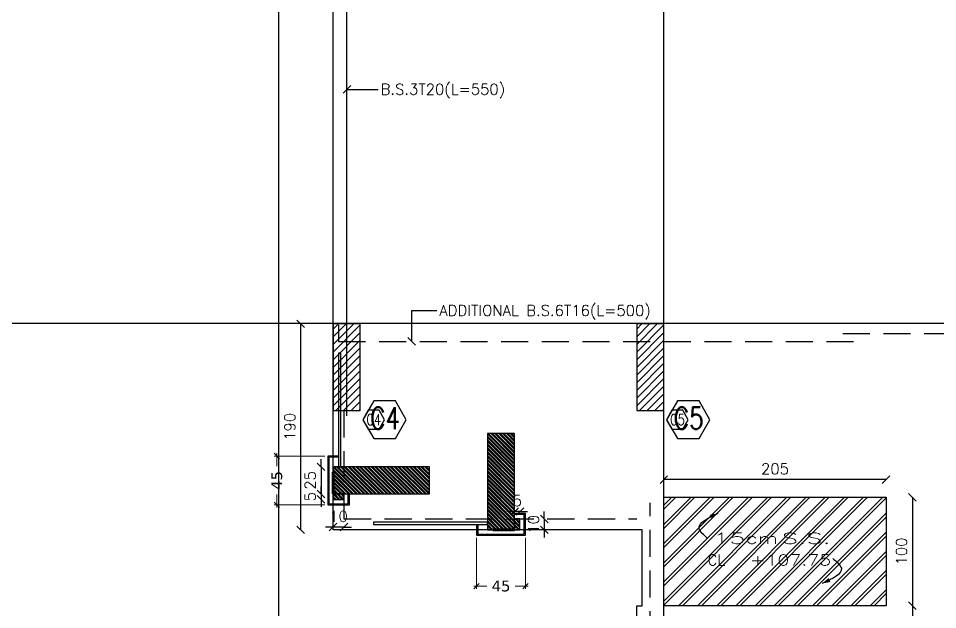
# Model space of a CAD drawing. Header units: inches. Extents: x -48 to 777, y -156 to 510.
# Drawn here: x 268.07 to 276.55, y 240.22 to 245.67 of the extents above; entities that cross this region are included whole.
import ezdxf
from ezdxf.enums import TextEntityAlignment as Align

# ---------------------------------------------------------------- set-up
doc = ezdxf.new("R2010")
doc.units = ezdxf.units.IN
doc.header["$MEASUREMENT"] = 0
doc.linetypes.add('HIDDEN', pattern=[0.375, 0.25, -0.125])
doc.layers.get('Defpoints').update_dxf_attribs({"lineweight": 5})
for name, color, linetype, lineweight in [('A-DIM', 9, 'Continuous', 5), ('A-PILLARS', 1, 'Continuous', 60), ('C-GLASS', 162, 'Continuous', 30), ('C-WOOD', 28, 'Continuous', 30), ('H-PILLARS', 61, 'Continuous', 5)]:
    doc.layers.add(name, color=color, linetype=linetype, lineweight=lineweight)
doc.layers.add('HH-GREY', color=253, linetype='Continuous', lineweight=5, true_color=0x828282)
for name, color, linetype in [('Str-Axes', 8, 'Continuous'), ('str-col-hatch', 8, 'Continuous'), ('str-COL-TAG-100', 1, 'Continuous'), ('str-COL-TAG-50', 7, 'Continuous'), ('str-columns', 3, 'Continuous'), ('str-slab-bottom-reinf.', 1, 'Continuous'), ('str-slab-top', 1, 'Continuous'), ('str-sunken-slabs', 5, 'Continuous')]:
    doc.layers.add(name, color=color, linetype=linetype)
doc.styles.add('ROMAN', font='ROMANS.SHX')
doc.styles.add('ROMAND', font='verdana.ttf')
doc.styles.add('ROMANS', font='romans__.ttf', dxfattribs={"height": 0.14})
doc.dimstyles.new('M-1.50', dxfattribs={"dimtxt": 0.1, "dimasz": 0.05, "dimexe": 0.025, "dimexo": 0.025, "dimgap": 0.05, "dimtad": 1, "dimlfac": 100, "dimrnd": 0.5, "dimzin": 9, "dimdsep": 46, "dimtxsty": 'ROMAND', "dimblk": 'OBLIQUE', "dimcen": 1, "dimdle": 0.025, "dimclrd": 256, "dimclre": 256, "dimclrt": 2, "dimadec": 0, "dimazin": 0, "dimtfac": 0.666667, "dimtmove": 2, "dimatfit": 3, "dimfxl": 0.04, "dimtolj": 1, "dimtzin": 5, "dimlwd": -1, "dimlwe": -1, "dimarcsym": 0})
doc.dimstyles.new('structure', dxfattribs={"dimtxt": 0.1, "dimasz": 0.07, "dimexe": 0.18, "dimexo": 1, "dimgap": 0.05, "dimtad": 1, "dimdec": 1, "dimlfac": 100, "dimrnd": 0.5, "dimdsep": 46, "dimtxsty": 'ROMAN', "dimblk1": 'OBLIQUE', "dimblk2": 'OBLIQUE', "dimsah": 1, "dimcen": 0.009, "dimse1": 1, "dimse2": 1, "dimclrd": 4, "dimclre": 9, "dimclrt": 1, "dimadec": 0, "dimazin": 0, "dimtfac": 0.066667, "dimtdec": 1, "dimtix": 1, "dimtmove": 2, "dimatfit": 3, "dimldrblk": 'OBLIQUE', "dimfxl": 0.18, "dimtolj": 1, "dimarcsym": 0})
pattern_1 = [(315, (-55, -1e-08), (0.0176776695, 0.0176776695), [])]

# ---------------------------------------------------------------- blocks, each defined once
blk = doc.blocks.new('_Oblique')
at = {"color": 0, "linetype": 'ByBlock', "lineweight": -2}
blk.add_line((-0.5, -0.5), (0.5, 0.5), dxfattribs=at)
blk = doc.blocks.new('*D1395')
at = {"layer": 'A-DIM', "transparency": 16777216}
for p, q in [((272.3004, 240.8819), (272.3004, 240.413)), ((272.7504, 240.8819), (272.7504, 240.413)), ((272.2754, 240.438), (272.3954, 240.438)), ((272.7754, 240.438), (272.6554, 240.438))]:
    blk.add_line(p, q, dxfattribs=at)
at = {"layer": 'Defpoints', "color": 0, "transparency": 16777216}
for p in [(272.3004, 240.9069), (272.7504, 240.9069), (272.7504, 240.438)]:
    blk.add_point(p, dxfattribs=at)
at = {"layer": 'A-DIM', "transparency": 16777216, "xscale": 0.05, "yscale": 0.05, "zscale": 0.05}
for p, rotation in [((272.3004, 240.438), 179.999999996805), ((272.7504, 240.438), 359.999999996805)]:
    blk.add_blockref('_Oblique', p, dxfattribs=dict(at, rotation=rotation))
at = {"layer": 'A-DIM', "color": 2, "transparency": 16777216, "insert": (272.5254, 240.438), "char_height": 0.1, "attachment_point": 5, "rotation": 360, "style": 'ROMAND'}
blk.add_mtext('\\A1;45', dxfattribs=at)
blk = doc.blocks.new('*D1396')
at = {"layer": 'A-DIM', "transparency": 16777216}
for p, q in [((270.9018, 241.6375), (270.4329, 241.6375)), ((270.4579, 241.6625), (270.4579, 241.5425)), ((270.4579, 241.1625), (270.4579, 241.2825)), ((270.9018, 241.1875), (270.4329, 241.1875))]:
    blk.add_line(p, q, dxfattribs=at)
at = {"layer": 'Defpoints', "color": 0, "transparency": 16777216}
for p in [(270.9268, 241.6375), (270.4579, 241.1875), (270.9268, 241.1875)]:
    blk.add_point(p, dxfattribs=at)
at = {"layer": 'A-DIM', "transparency": 16777216, "xscale": 0.05, "yscale": 0.05, "zscale": 0.05}
for p, rotation in [((270.4579, 241.6375), 90), ((270.4579, 241.1875), 270)]:
    blk.add_blockref('_Oblique', p, dxfattribs=dict(at, rotation=rotation))
at = {"layer": 'A-DIM', "color": 2, "transparency": 16777216, "insert": (270.4579, 241.4125), "char_height": 0.1, "attachment_point": 5, "rotation": 90, "style": 'ROMAND'}
blk.add_mtext('\\A1;45', dxfattribs=at)
blk = doc.blocks.new('tags')
at = {"layer": 'str-COL-TAG-100', "color": 2}
blk.add_lwpolyline([(0.125, -0.2616), (0.325, -0.2616), (0.425, -0.0884), (0.325, 0.0848), (0.125, 0.0848), (0.025, -0.0884)], close=True, dxfattribs=at)
at = {"layer": 'str-COL-TAG-50', "color": 2}
blk.add_lwpolyline([(0.075, -0.175), (0.175, -0.175), (0.225, -0.0884), (0.175, -0.0018), (0.075, -0.0018), (0.025, -0.0884)], close=True, dxfattribs=at)
at = {"layer": 'str-COL-TAG-100', "color": 1, "style": 'ROMANS', "width": 0.699426}
blk.add_attdef('NUMBER', text='', height=0.2, dxfattribs=at).set_placement((0.0918, -0.1741), (0.3679, -0.1741), align=Align.FIT)
at = {"layer": 'str-COL-TAG-50', "color": 1, "style": 'ROMANS', "width": 0.697102}
blk.add_attdef('NUMBER', text='', height=0.1, dxfattribs=at).set_placement((0.0562, -0.1375), (0.1938, -0.1375), align=Align.FIT)
blk = doc.blocks.new('*D2067')
at = {"layer": 'Defpoints', "color": 0, "transparency": 16777216}
for p in [(270.9768, 241.5374), (270.8654, 241.2874), (270.9768, 241.2874)]:
    blk.add_point(p, dxfattribs=at)
at = {"layer": 'str-sunken-slabs', "color": 4, "lineweight": -2, "transparency": 16777216}
for p, q in [((270.8654, 241.5374), (270.8654, 241.6074)), ((270.8654, 241.5374), (270.8654, 241.2874)), ((270.8654, 241.2874), (270.8654, 241.2174))]:
    blk.add_line(p, q, dxfattribs=at)
at = {"layer": 'str-sunken-slabs', "color": 4, "lineweight": -2, "transparency": 16777216, "xscale": 0.07, "yscale": 0.07, "zscale": 0.07}
for p, rotation in [((270.8654, 241.5374), 270), ((270.8654, 241.2874), 90)]:
    blk.add_blockref('_Oblique', p, dxfattribs=dict(at, rotation=rotation))
at = {"layer": 'str-sunken-slabs', "color": 1, "transparency": 16777216, "insert": (270.7654, 241.4124), "char_height": 0.1, "attachment_point": 5, "rotation": 90, "style": 'ROMAN'}
blk.add_mtext('\\A1;25', dxfattribs=at)
blk = doc.blocks.new('*D2068')
at = {"layer": 'Defpoints', "color": 0, "transparency": 16777216}
for p in [(270.9768, 241.2874), (270.8654, 241.2374), (270.9768, 241.2374)]:
    blk.add_point(p, dxfattribs=at)
at = {"layer": 'str-sunken-slabs', "color": 4, "lineweight": -2, "transparency": 16777216}
for p, q in [((270.8654, 241.2874), (270.8654, 241.3574)), ((270.8654, 241.2874), (270.8654, 241.2374)), ((270.8654, 241.2374), (270.8654, 241.1674))]:
    blk.add_line(p, q, dxfattribs=at)
at = {"layer": 'str-sunken-slabs', "color": 4, "lineweight": -2, "transparency": 16777216, "xscale": 0.07, "yscale": 0.07, "zscale": 0.07}
for p, rotation in [((270.8654, 241.2874), 270), ((270.8654, 241.2374), 90)]:
    blk.add_blockref('_Oblique', p, dxfattribs=dict(at, rotation=rotation))
at = {"layer": 'str-sunken-slabs', "color": 1, "transparency": 16777216, "insert": (270.7654, 241.2624), "char_height": 0.1, "attachment_point": 5, "rotation": 90, "style": 'ROMAN'}
blk.add_mtext('\\A1;5', dxfattribs=at)
blk = doc.blocks.new('*D2069')
at = {"layer": 'Defpoints', "color": 0, "transparency": 16777216}
for p in [(270.9768, 240.9817), (270.9768, 240.9817), (271.0768, 240.9817)]:
    blk.add_point(p, dxfattribs=at)
at = {"layer": 'str-sunken-slabs', "color": 4, "lineweight": -2, "transparency": 16777216}
for p, q in [((270.9768, 240.9817), (270.9068, 240.9817)), ((271.0768, 240.9817), (270.9768, 240.9817)), ((271.0768, 240.9817), (271.1468, 240.9817))]:
    blk.add_line(p, q, dxfattribs=at)
at = {"layer": 'str-sunken-slabs', "color": 4, "lineweight": -2, "transparency": 16777216, "xscale": 0.07, "yscale": 0.07, "zscale": 0.07}
blk.add_blockref('_Oblique', (270.9768, 240.9817), dxfattribs=at)
at = {"layer": 'str-sunken-slabs', "color": 4, "lineweight": -2, "transparency": 16777216, "xscale": 0.07, "yscale": 0.07, "zscale": 0.07, "rotation": 180}
blk.add_blockref('_Oblique', (271.0768, 240.9817), dxfattribs=at)
at = {"layer": 'str-sunken-slabs', "color": 1, "transparency": 16777216, "insert": (271.0268, 241.0817), "char_height": 0.1, "attachment_point": 5, "style": 'ROMAN'}
blk.add_mtext('\\A1;10', dxfattribs=at)
blk = doc.blocks.new('*D2070')
at = {"layer": 'Defpoints', "color": 0, "transparency": 16777216}
for p in [(272.6504, 241.1255), (272.6504, 241.0568), (272.7004, 241.0568)]:
    blk.add_point(p, dxfattribs=at)
at = {"layer": 'str-sunken-slabs', "color": 4, "lineweight": -2, "transparency": 16777216}
for p, q in [((272.6504, 241.1255), (272.5804, 241.1255)), ((272.7004, 241.1255), (272.6504, 241.1255)), ((272.7004, 241.1255), (272.7704, 241.1255))]:
    blk.add_line(p, q, dxfattribs=at)
at = {"layer": 'str-sunken-slabs', "color": 4, "lineweight": -2, "transparency": 16777216, "xscale": 0.07, "yscale": 0.07, "zscale": 0.07}
for p, rotation in [((272.6504, 241.1255), 2.941809524854139e-08), ((272.7004, 241.1255), 180.0000000294181)]:
    blk.add_blockref('_Oblique', p, dxfattribs=dict(at, rotation=rotation))
at = {"layer": 'str-sunken-slabs', "color": 1, "transparency": 16777216, "insert": (272.6754, 241.2255), "char_height": 0.1, "attachment_point": 5, "rotation": 0, "style": 'ROMAN'}
blk.add_mtext('\\A1;5', dxfattribs=at)
blk = doc.blocks.new('*D2071')
at = {"layer": 'Defpoints', "color": 0, "transparency": 16777216}
for p in [(272.7004, 241.0568), (272.7004, 240.9568), (272.9244, 240.9568)]:
    blk.add_point(p, dxfattribs=at)
at = {"layer": 'str-sunken-slabs', "color": 4, "lineweight": -2, "transparency": 16777216}
for p, q in [((272.9244, 241.0568), (272.9244, 241.1268)), ((272.9244, 241.0568), (272.9244, 240.9568)), ((272.9244, 240.9568), (272.9244, 240.8868))]:
    blk.add_line(p, q, dxfattribs=at)
at = {"layer": 'str-sunken-slabs', "color": 4, "lineweight": -2, "transparency": 16777216, "xscale": 0.07, "yscale": 0.07, "zscale": 0.07}
for p, rotation in [((272.9244, 241.0568), 270), ((272.9244, 240.9568), 90)]:
    blk.add_blockref('_Oblique', p, dxfattribs=dict(at, rotation=rotation))
at = {"layer": 'str-sunken-slabs', "color": 1, "transparency": 16777216, "insert": (272.8244, 241.0068), "char_height": 0.1, "attachment_point": 5, "rotation": 90, "style": 'ROMAN'}
blk.add_mtext('\\A1;10', dxfattribs=at)
blk = doc.blocks.new('DALLE-P')
at = {"color": 5}
for points in [[(-4.659, 3.291, 0, 0.4, 0), (-5.346, 2.966, 0.4, 0.4, 0)], [(4.908, -3.191, 0, 0.4, 0), (5.596, -2.866, 0.4, 0.4, 0)]]:
    blk.add_lwpolyline(points, format="xyseb", dxfattribs=at)
for points in [[(-5.647, 0.973), (-6.437, 1.884), (-4.659, 3.291)], [(5.896, -0.873), (6.687, -1.785), (4.908, -3.191)]]:
    blk.add_spline(points, degree=3, dxfattribs=at)
at = {"color": 1, "style": 'ROMANS', "width": 1.302339}
blk.add_text('cm', height=1, dxfattribs=at).set_placement((-2.147, 0.473), (0.853, 0.473), align=Align.FIT)
at = {"color": 1, "style": 'ROMANS'}
blk.add_text('CL', height=1, dxfattribs=at).set_placement((-5.647, -1.527))
for tag, width, p, p2 in [('SLABTHICKNESS', 1.557299, (-5.147, 0.473), (-2.147, 0.473)), ('SLABTYPE', 1.86013, (1.204, 0.473), (5.704, 0.473)), ('CONCRETELEVEL', 1.620528, (-1.746, -1.527), (5.754, -1.527))]:
    blk.add_attdef(tag, text='', height=1, dxfattribs=dict(at, width=width)).set_placement(p, p2, align=Align.FIT)
blk = doc.blocks.new('*D2088')
at = {"layer": 'Defpoints', "color": 0, "transparency": 16777216}
for p in [(274.0268, 241.4196), (274.0268, 241.2569), (276.0768, 241.2569)]:
    blk.add_point(p, dxfattribs=at)
at = {"layer": 'str-sunken-slabs', "color": 4, "lineweight": -2, "transparency": 16777216}
blk.add_line((276.0768, 241.4196), (274.0268, 241.4196), dxfattribs=at)
at = {"layer": 'str-sunken-slabs', "color": 4, "lineweight": -2, "transparency": 16777216, "xscale": 0.07, "yscale": 0.07, "zscale": 0.07, "rotation": 180}
blk.add_blockref('_Oblique', (274.0268, 241.4196), dxfattribs=at)
at = {"layer": 'str-sunken-slabs', "color": 4, "lineweight": -2, "transparency": 16777216, "xscale": 0.07, "yscale": 0.07, "zscale": 0.07}
blk.add_blockref('_Oblique', (276.0768, 241.4196), dxfattribs=at)
at = {"layer": 'str-sunken-slabs', "color": 1, "transparency": 16777216, "insert": (275.0518, 241.5196), "char_height": 0.1, "attachment_point": 5, "style": 'ROMAN'}
blk.add_mtext('\\A1;205', dxfattribs=at)
blk = doc.blocks.new('*D2089')
at = {"layer": 'Defpoints', "color": 0, "transparency": 16777216}
for p in [(276.0768, 241.2569), (276.0768, 240.2569), (276.3192, 240.2569)]:
    blk.add_point(p, dxfattribs=at)
at = {"layer": 'str-sunken-slabs', "color": 4, "lineweight": -2, "transparency": 16777216}
blk.add_line((276.3192, 241.2569), (276.3192, 240.2569), dxfattribs=at)
at = {"layer": 'str-sunken-slabs', "color": 4, "lineweight": -2, "transparency": 16777216, "xscale": 0.07, "yscale": 0.07, "zscale": 0.07}
for p, rotation in [((276.3192, 241.2569), 90), ((276.3192, 240.2569), 270)]:
    blk.add_blockref('_Oblique', p, dxfattribs=dict(at, rotation=rotation))
at = {"layer": 'str-sunken-slabs', "color": 1, "transparency": 16777216, "insert": (276.2192, 240.7569), "char_height": 0.1, "attachment_point": 5, "rotation": 90, "style": 'ROMAN'}
blk.add_mtext('\\A1;100', dxfattribs=at)
blk = doc.blocks.new('*D2090')
at = {"layer": 'Defpoints', "color": 0, "transparency": 16777216}
for p in [(276.0768, 240.2569), (276.0768, 239.8569), (276.3192, 239.8569)]:
    blk.add_point(p, dxfattribs=at)
at = {"layer": 'str-sunken-slabs', "color": 4, "lineweight": -2, "transparency": 16777216}
blk.add_line((276.3192, 240.2569), (276.3192, 239.8569), dxfattribs=at)
at = {"layer": 'str-sunken-slabs', "color": 4, "lineweight": -2, "transparency": 16777216, "xscale": 0.07, "yscale": 0.07, "zscale": 0.07}
for p, rotation in [((276.3192, 240.2569), 90), ((276.3192, 239.8569), 270)]:
    blk.add_blockref('_Oblique', p, dxfattribs=dict(at, rotation=rotation))
at = {"layer": 'str-sunken-slabs', "color": 1, "transparency": 16777216, "insert": (276.2192, 240.0569), "char_height": 0.1, "attachment_point": 5, "rotation": 90, "style": 'ROMAN'}
blk.add_mtext('\\A1;40', dxfattribs=at)
blk = doc.blocks.new('*D2138')
at = {"layer": 'Defpoints', "color": 0, "transparency": 16777216}
for p in [(270.6785, 242.8569), (270.9768, 242.8569), (270.9768, 240.9568)]:
    blk.add_point(p, dxfattribs=at)
at = {"layer": 'str-sunken-slabs', "color": 4, "lineweight": -2, "transparency": 16777216}
blk.add_line((270.6785, 240.9568), (270.6785, 242.8569), dxfattribs=at)
at = {"layer": 'str-sunken-slabs', "color": 4, "lineweight": -2, "transparency": 16777216, "xscale": 0.07, "yscale": 0.07, "zscale": 0.07}
for p, rotation in [((270.6785, 242.8569), 90), ((270.6785, 240.9568), 270)]:
    blk.add_blockref('_Oblique', p, dxfattribs=dict(at, rotation=rotation))
at = {"layer": 'str-sunken-slabs', "color": 1, "transparency": 16777216, "insert": (270.5785, 241.9069), "char_height": 0.1, "attachment_point": 5, "rotation": 90, "style": 'ROMAN'}
blk.add_mtext('\\A1;190', dxfattribs=at)

msp = doc.modelspace()

# ---------------------------------------------------------------- hatches: boundary and pattern name
at = {"layer": 'H-PILLARS'}
h = msp.add_hatch(dxfattribs=at)
h.set_pattern_fill('ANSI31', color=256, scale=0.2, angle=270)
h.paths.add_polyline_path([(272.65035, 241.84559), (272.40035, 241.84559), (272.40035, 240.95688), (272.65035, 240.95688)], flags=17)
h = msp.add_hatch(dxfattribs=at)
h.set_pattern_fill('ANSI31', color=256, scale=0.2, angle=270)
h.paths.add_polyline_path([(271.86549, 241.28751), (271.86549, 241.53751), (270.97678, 241.53751), (270.97678, 241.28751)])
h = msp.add_hatch(dxfattribs=at)
h.set_pattern_fill('ANSI31', color=256, scale=0.2, angle=270)
h.paths.add_polyline_path([(270.97678, 241.28751), (270.97678, 241.23746), (271.07678, 241.23746), (271.07678, 241.28751)])
h = msp.add_hatch(dxfattribs=at)
h.set_pattern_fill('ANSI31', color=256, scale=0.2, angle=270)
h.paths.add_polyline_path([(272.65035, 240.95688), (272.7004, 240.95688), (272.7004, 241.05688), (272.65035, 241.05688)], flags=17)
at = {"layer": 'HH-GREY'}
h = msp.add_hatch(dxfattribs=at)
h.set_pattern_fill('ANSI31', color=256)
h.paths.add_polyline_path([(276.07678, 240.25688), (274.02678, 240.25688), (274.02678, 241.25688), (276.07678, 241.25688)])
at = {"layer": 'str-col-hatch'}
h = msp.add_hatch(dxfattribs=at)
h.set_pattern_fill('ANSI31', color=256, scale=0.4)
h.set_pattern_definition([(45, (-425.15302, 191.347635), (-0.035355339, 0.035355339), [])])
h.paths.add_polyline_path([(270.97678, 242.85688), (270.97678, 242.05688), (271.22678, 242.05688), (271.22678, 242.85688)])
h = msp.add_hatch(dxfattribs=at)
h.set_pattern_fill('ANSI31', color=256, scale=0.4)
h.set_pattern_definition([(45, (-422.35302, 191.347635), (-0.035355339, 0.035355339), [])])
h.paths.add_polyline_path([(273.77678, 242.85688), (273.77678, 242.05688), (274.02678, 242.05688), (274.02678, 242.85688)])
at = {"layer": 'str-sunken-slabs'}
h = msp.add_hatch(dxfattribs=at)
h.set_pattern_fill('ANSI31', color=8, scale=0.2, angle=270)
h.set_pattern_definition(pattern_1)
h.paths.add_polyline_path([(272.65035, 241.84553), (272.40035, 241.84553), (272.40035, 240.95682), (272.65035, 240.95682)], flags=17)
h = msp.add_hatch(dxfattribs=at)
h.set_pattern_fill('ANSI31', color=8, scale=0.2, angle=270)
h.set_pattern_definition(pattern_1)
h.paths.add_polyline_path([(271.86549, 241.28744), (271.86549, 241.53744), (270.97678, 241.53744), (270.97678, 241.28744)], flags=17)
h = msp.add_hatch(dxfattribs=at)
h.set_pattern_fill('ANSI31', color=8, scale=0.2, angle=270)
h.set_pattern_definition(pattern_1)
h.paths.add_polyline_path([(270.97678, 241.28744), (270.97678, 241.2374), (271.07678, 241.2374), (271.07678, 241.28744)], flags=17)
h = msp.add_hatch(dxfattribs=at)
h.set_pattern_fill('ANSI31', color=8)
h.set_pattern_definition([(45, (-114.7, 3.6), (-0.088388348, 0.088388348), [])])
h.paths.add_polyline_path([(274.97678, 241.25688), (274.02678, 241.25688), (274.02678, 240.25688), (276.07678, 240.25688), (276.07678, 241.25688)])
h = msp.add_hatch(dxfattribs=at)
h.set_pattern_fill('ANSI31', color=8, scale=0.2, angle=270)
h.set_pattern_definition(pattern_1)
h.paths.add_polyline_path([(272.65035, 240.95682), (272.7004, 240.95682), (272.7004, 241.05682), (272.65035, 241.05682)], flags=17)

# ---------------------------------------------------------------- linework, layer by layer
at = {"layer": 'A-PILLARS'}
for p, q in [((270.97678, 241.48751), (270.97678, 241.28751)), ((272.45035, 240.95688), (272.65035, 240.95688))]:
    msp.add_line(p, q, dxfattribs=at)
at = {"layer": 'C-GLASS'}
for points in [[(271.04678, 242.58751), (271.02678, 242.58751), (271.02678, 241.53751), (271.04678, 241.53751)], [(271.35035, 241.02688), (271.35035, 241.00688), (272.40035, 241.00688), (272.40035, 241.02688)]]:
    msp.add_lwpolyline(points, close=True, dxfattribs=at)
at = {"layer": 'C-WOOD'}
for points in [[(271.02678, 241.63751), (270.92678, 241.63751), (270.92678, 241.18746), (271.12678, 241.18746), (271.12678, 241.28751)], [(271.02678, 241.62751), (270.93678, 241.62751), (270.93678, 241.19746), (271.11678, 241.19746), (271.11678, 241.28751)], [(272.30035, 241.00688), (272.30035, 240.90688), (272.7504, 240.90688), (272.7504, 241.10688), (272.65035, 241.10688)], [(272.31035, 241.00688), (272.31035, 240.91688), (272.7404, 240.91688), (272.7404, 241.09688), (272.65035, 241.09688)]]:
    msp.add_lwpolyline(points, dxfattribs=at)
at = {"layer": 'Str-Axes', "ltscale": 0.1}
for p, q in [((270.47678, 221.25688), (270.47678, 260.35831)), ((274.02678, 221.25688), (274.02678, 260.35831)), ((292.62657, 242.85845), (264.32678, 242.85845))]:
    msp.add_line(p, q, dxfattribs=at)
at = {"layer": 'str-columns'}
for points in [[(270.97678, 242.05688), (271.22678, 242.05688), (271.22678, 242.85688), (270.97678, 242.85688)], [(273.77678, 242.05688), (274.02678, 242.05688), (274.02678, 242.85688), (273.77678, 242.85688)]]:
    msp.add_lwpolyline(points, close=True, dxfattribs=at)
at = {"layer": 'str-slab-bottom-reinf.'}
msp.add_line((271.10432, 242.00729), (271.10432, 247.50729), dxfattribs=at)
at = {"layer": 'str-slab-top', "linetype": 'HIDDEN'}
for p, q in [((275.67678, 242.76882), (282.67678, 242.76882)), ((273.90178, 237.70688), (273.90178, 241.20688))]:
    msp.add_line(p, q, dxfattribs=at)
msp.add_lwpolyline([(271.02678, 242.84429), (271.02678, 242.69429), (275.87678, 242.69429)], dxfattribs=at)
at = {"layer": 'str-sunken-slabs'}
msp.add_lwpolyline([(273.77678, 228.60688), (273.77678, 240.25696), (273.82678, 240.25696), (273.82678, 240.95688), (270.97678, 240.95688), (270.97678, 247.30845), (270.47678, 247.30845), (270.47678, 248.30845), (270.52678, 248.30845), (270.52678, 250.75845), (270.47678, 250.75845), (270.47678, 251.75845), (270.52678, 251.75845), (270.52678, 253.80845), (270.47678, 253.80845), (270.47678, 254.75845), (274.82658, 254.75845), (274.82658, 254.75845), (277.92678, 254.75845)], dxfattribs=at)
at = {"layer": 'str-sunken-slabs', "linetype": 'HIDDEN'}
msp.add_lwpolyline([(271.07678, 242.05688), (271.07678, 241.05688), (273.77678, 241.05688)], dxfattribs=at)
at = {"layer": 'str-sunken-slabs'}
for points in [[(272.65035, 241.84559), (272.40035, 241.84559), (272.40035, 240.95688), (272.65035, 240.95688)], [(271.86549, 241.28751), (271.86549, 241.53751), (270.97678, 241.53751), (270.97678, 241.28751)], [(270.97678, 241.28751), (270.97678, 241.23746), (271.07678, 241.23746), (271.07678, 241.28751)], [(276.07678, 240.25688), (274.02678, 240.25688), (274.02678, 241.25688), (276.07678, 241.25688)], [(272.65035, 240.95688), (272.7004, 240.95688), (272.7004, 241.05688), (272.65035, 241.05688)]]:
    msp.add_lwpolyline(points, close=True, dxfattribs=at)

# ---------------------------------------------------------------- block references
at = {"layer": 'str-columns'}
ref = msp.add_blockref('tags', (271.22678, 242.06073), dxfattribs=at)
ref.add_attrib('NUMBER', 'C4', dxfattribs={"layer": 'str-COL-TAG-50', "color": 1, "height": 0.1, "style": 'ROMANS', "width": 0.63631}).set_placement((271.28297, 241.92323), (271.42056, 241.92323), align=Align.FIT)
ref.add_attrib('NUMBER', 'C4', dxfattribs={"layer": 'str-COL-TAG-100', "color": 1, "height": 0.2, "style": 'ROMANS', "width": 0.638431}).set_placement((271.31862, 241.88667), (271.59471, 241.88667), align=Align.FIT)
ref = msp.add_blockref('tags', (274.02678, 242.06073), dxfattribs=at)
ref.add_attrib('NUMBER', 'C5', dxfattribs={"layer": 'str-COL-TAG-50', "color": 1, "height": 0.1, "style": 'ROMANS', "width": 0.63631}).set_placement((274.08297, 241.92323), (274.22056, 241.92323), align=Align.FIT)
ref.add_attrib('NUMBER', 'C5', dxfattribs={"layer": 'str-COL-TAG-100', "color": 1, "height": 0.2, "style": 'ROMANS', "width": 0.638431}).set_placement((274.11862, 241.88667), (274.39471, 241.88667), align=Align.FIT)
at = {"layer": 'str-sunken-slabs'}
ref = msp.add_blockref('DALLE-P', (274.99535, 240.78038), dxfattribs=dict(at, xscale=0.09999999999990905, yscale=0.09999999999990905, zscale=0.09999999999990905))
ref.add_attrib('CONCRETELEVEL', '+107.75', dxfattribs={"layer": '0', "color": 1, "height": 0.1, "style": 'ROMANS', "width": 1.144246}).set_placement((274.82075, 240.62764), (275.57075, 240.62764), align=Align.FIT)
ref.add_attrib('SLABTHICKNESS', '15', dxfattribs={"layer": '0', "color": 1, "height": 0.1, "style": 'ROMANS', "width": 1.557299}).set_placement((274.48067, 240.82764), (274.78067, 240.82764), align=Align.FIT)
ref.add_attrib('SLABTYPE', 'S.S.', dxfattribs={"layer": '0', "color": 1, "height": 0.1, "style": 'ROMANS', "width": 1.545352}).set_placement((275.11576, 240.82764), (275.56576, 240.82764), align=Align.FIT)

# ---------------------------------------------------------------- texts
at = {"layer": 'str-slab-bottom-reinf.', "style": 'ROMAN'}
msp.add_text('B.S.3T20(L=550)', height=0.1, dxfattribs=at).set_placement((271.41555, 244.97043))
at = {"layer": 'str-slab-top', "style": 'ROMAN'}
msp.add_text('ADDITIONAL B.S.6T16(L=500)', height=0.1, dxfattribs=at).set_placement((271.95716, 242.93009))

# ---------------------------------------------------------------- dimensions: what is measured, and where the dimension line sits
at = {"layer": 'A-DIM'}
for base, p1, p2, angle, picture, middle in [((270.457939, 241.187464), (270.926778, 241.637505), (270.926778, 241.187464), 90, '*D1396', (270.457939, 241.412485)), ((272.750396, 240.438046), (272.300355, 240.906884), (272.750396, 240.906884), 180, '*D1395', (272.525375, 240.438046))]:
    dim = msp.add_linear_dim(base=base, p1=p1, p2=p2, angle=angle, dimstyle='M-1.50', override={"dimtad": 0}, dxfattribs=at)
    dim.commit()
    dim.dimension.update_dxf_attribs({"geometry": picture, "text_midpoint": middle})
at = {"layer": 'str-sunken-slabs'}
for p1, p2, distance, picture, middle in [((270.97678, 240.95682), (270.97678, 242.85688), 0.29827, '*D2138', (270.57851, 241.90685)), ((270.97678, 241.53744), (270.97678, 241.28744), -0.11142, '*D2067', (270.76535, 241.41244)), ((276.07678, 241.25688), (274.02678, 241.25688), -0.16276, '*D2088', (275.05178, 241.51965)), ((270.97678, 241.28744), (270.97678, 241.2374), -0.11142, '*D2068', (270.76535, 241.26242)), ((272.7004, 241.05682), (272.65035, 241.05682), -0.06872, '*D2070', (272.67538, 241.22554)), ((276.07678, 241.25688), (276.07678, 240.25688), 0.24246, '*D2089', (276.21924, 240.75688)), ((271.07678, 240.98168), (270.97678, 240.98168), 0, '*D2069', (271.02678, 241.08168)), ((272.7004, 241.05682), (272.7004, 240.95682), 0.22405, '*D2071', (272.82445, 241.00682)), ((276.07678, 240.25688), (276.07678, 239.85688), 0.24246, '*D2090', (276.21924, 240.05688))]:
    dim = msp.add_aligned_dim(p1=p1, p2=p2, distance=distance, dimstyle='structure', override={"dimfxl": 0.04}, dxfattribs=at)
    dim.commit()
    dim.dimension.update_dxf_attribs({"geometry": picture, "text_midpoint": middle})

# ---------------------------------------------------------------- leaders
at = {"layer": 'str-slab-bottom-reinf.'}
msp.add_leader([(271.10432, 245.01956), (271.3931, 245.01956)], dimstyle='structure', override={"dimgap": 0.05, "dimtad": 0}, dxfattribs=at)
at = {"layer": 'str-slab-top'}
msp.add_leader([(271.70178, 242.69429), (271.70178, 242.97921), (271.9347, 242.97921)], dimstyle='structure', override={"dimgap": 0.05, "dimtad": 0, "dimfxl": 0.04, "dimfxlon": 1}, dxfattribs=at)

doc.saveas('drawing.dxf')
